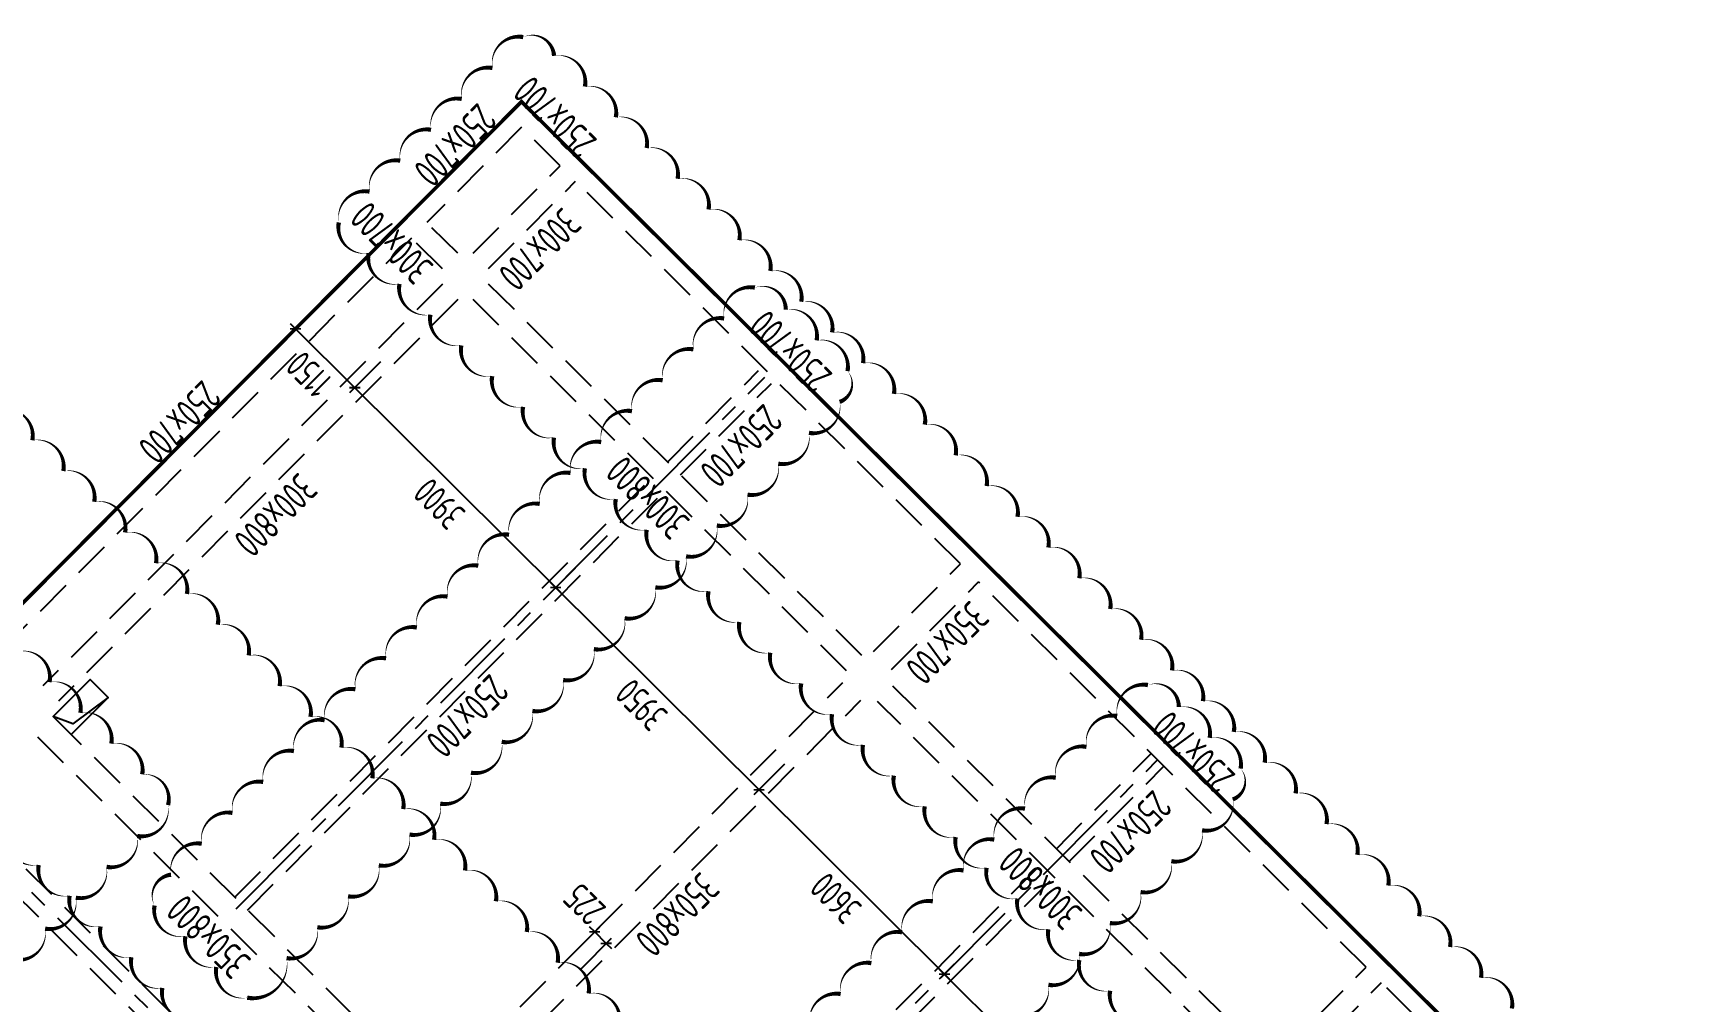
# Model space of a CAD drawing. Extents: x 517450926 to 520131079, y 3499134486 to 3500888201.
# Drawn here: x 518671029 to 518693773, y 3500179534 to 3500192874 of the extents above; entities that cross this region are included whole.
import ezdxf
from ezdxf.enums import TextEntityAlignment as Align

# ---------------------------------------------------------------- set-up
doc = ezdxf.new("R2010")
doc.units = 0
doc.header["$LTSCALE"] = 1000
doc.header["$MEASUREMENT"] = 0
doc.linetypes.add('CENTER', pattern=[2, 1.25, -0.25, 0.25, -0.25])
doc.linetypes.add('DASHED', pattern=[0.75, 0.5, -0.25])
doc.layers.get('0').update_dxf_attribs({"linetype": 'CONTINUOUS'})
doc.layers.get('Defpoints').update_dxf_attribs({"color": 2, "linetype": 'CONTINUOUS'})
doc.layers.add('0_修订云线', color=1, linetype='CONTINUOUS', plot=False)
for name, color, linetype in [('S_AXIS', 8, 'CENTER'), ('S_AXIS_DIMS', 3, 'CONTINUOUS'), ('S_BEAM', 4, 'DASHED'), ('S_BEAM_SECD_TEXT_HORZ', 9, 'CONTINUOUS'), ('S_BEAM_TEXT_HORZ', 7, 'CONTINUOUS'), ('S_BEAM_TEXT_VERT', 41, 'CONTINUOUS'), ('S_FLOR_ENHN', 91, 'DASHED'), ('S_HOLE', 201, 'CONTINUOUS')]:
    doc.layers.add(name, color=color, linetype=linetype)
doc.styles.add('TH-STYLE3', font='tssdeng.shx', dxfattribs={"width": 0.7, "bigfont": 'tssdchn.shx'})
doc.styles.add('样式 1', font='Tssdeng.shx', dxfattribs={"width": 0.7, "bigfont": 'Tssdchn.shx'})
doc.dimstyles.new('TSSD_100_100', dxfattribs={"dimtxt": 375, "dimasz": 100, "dimexe": 100, "dimexo": 0, "dimgap": 125, "dimtad": 1, "dimdec": 1, "dimdsep": 46, "dimtxsty": 'TH-STYLE3', "dimblk": 'ARCHTICK', "dimcen": -100, "dimdle": 100, "dimclrt": 7, "dimadec": 0, "dimazin": 0, "dimtfac": 1, "dimtdec": 1, "dimtix": 1, "dimtmove": 2, "dimatfit": 3, "dimldrblk": 'ARCHTICK', "dimfxl": 0, "dimtolj": 1, "dimtzin": 0, "dimarcsym": 0})

# ---------------------------------------------------------------- blocks, each defined once
blk = doc.blocks.new('_ArchTick')
at = {"color": 0, "const_width": 0.25}
blk.add_lwpolyline([(-0.53, -0.53), (0.53, 0.53)], dxfattribs=at)
blk = doc.blocks.new('*D158')
at = {"layer": 'Defpoints', "color": 0, "linetype": 'ByBlock', "transparency": 16777216}
for p in [(518669990, 3500184123), (518658031, 3500172830), (518661536, 3500169875), (518661609, 3500168567), (518676265, 3500154696)]:
    blk.add_point(p, dxfattribs=at)
at = {"layer": 'S_AXIS_DIMS', "color": 0, "linetype": 'ByBlock', "lineweight": -2, "transparency": 16777216}
blk.add_arc((518661856, 3500169026), 907, 61.6851, 135.1573, dxfattribs=at)
at = {"layer": 'S_AXIS_DIMS', "color": 0, "linetype": 'ByBlock', "lineweight": -2, "transparency": 16777216, "xscale": 100, "yscale": 100, "zscale": 100}
for p, rotation in [((518662287, 3500169825), 331.6850738300931), ((518661213, 3500169666), 225.1572922672897)]:
    blk.add_blockref('_ArchTick', p, dxfattribs=dict(at, rotation=rotation))
at = {"layer": 'S_AXIS_DIMS', "color": 7, "linetype": 'ByBlock', "transparency": 16777216, "insert": (518661769, 3500169615), "char_height": 375, "attachment_point": 5, "rotation": 188.4212, "style": 'TH-STYLE3'}
blk.add_mtext('\\A1;73°', dxfattribs=at)
blk = doc.blocks.new('*D160')
at = {"layer": 'Defpoints', "color": 0, "linetype": 'ByBlock', "transparency": 16777216}
for p in [(518670960, 3500183243), (518667268, 3500175915), (518667227, 3500175743), (518668401, 3500175587), (518672013, 3500170983)]:
    blk.add_point(p, dxfattribs=at)
at = {"layer": 'S_AXIS_DIMS', "color": 0, "linetype": 'ByBlock', "lineweight": -2, "transparency": 16777216}
blk.add_arc((518667197, 3500175774), 1219, 315.1573, 63.2611, dxfattribs=at)
at = {"layer": 'S_AXIS_DIMS', "color": 0, "linetype": 'ByBlock', "lineweight": -2, "transparency": 16777216, "xscale": 100, "yscale": 100, "zscale": 100}
for p, rotation in [((518667745, 3500176862), 153.2610552530374), ((518668061, 3500174914), 225.1572922651016)]:
    blk.add_blockref('_ArchTick', p, dxfattribs=dict(at, rotation=rotation))
at = {"layer": 'S_AXIS_DIMS', "color": 7, "linetype": 'ByBlock', "transparency": 16777216, "insert": (518668091, 3500175919), "char_height": 375, "attachment_point": 5, "rotation": 99.2092, "style": 'TH-STYLE3'}
blk.add_mtext('\\A1;108°', dxfattribs=at)
blk = doc.blocks.new('*D267')
at = {"layer": 'Defpoints', "color": 0, "transparency": 16777216}
for p in [(518669878, 3500184742), (518719672, 3500134322), (518720742, 3500133901), (518715548, 3500127828), (518751217, 3500103849)]:
    blk.add_point(p, dxfattribs=at)
at = {"layer": 'S_AXIS_DIMS', "color": 0, "lineweight": -2, "transparency": 16777216}
blk.add_arc((518720860, 3500134039), 1222, 135.1573, 229.4593, dxfattribs=at)
at = {"layer": 'S_AXIS_DIMS', "color": 0, "lineweight": -2, "transparency": 16777216, "xscale": 100, "yscale": 100, "zscale": 100}
for p, rotation in [((518719994, 3500134901), 45.15729226451204), ((518720066, 3500133111), 319.4592519570663)]:
    blk.add_blockref('_ArchTick', p, dxfattribs=dict(at, rotation=rotation))
at = {"layer": 'S_AXIS_DIMS', "color": 7, "transparency": 16777216, "insert": (518719327, 3500133977), "char_height": 375, "attachment_point": 5, "rotation": 92.3083, "style": 'TH-STYLE3'}
blk.add_mtext('\\A1;94°', dxfattribs=at)
blk = doc.blocks.new('*D269')
at = {"layer": 'Defpoints', "color": 0, "transparency": 16777216}
for p in [(518669878, 3500184742), (518695991, 3500158014), (518696924, 3500157601, 0), (518691015, 3500152120, 0), (518751217, 3500103849)]:
    blk.add_point(p, dxfattribs=at)
at = {"layer": 'S_AXIS_DIMS', "color": 0, "lineweight": -2, "transparency": 16777216}
blk.add_arc((518697051, 3500157718), 1100, 135.1573, 222.8453, dxfattribs=at)
at = {"layer": 'S_AXIS_DIMS', "color": 0, "lineweight": -2, "transparency": 16777216, "xscale": 100, "yscale": 100, "zscale": 100}
for p, rotation in [((518696271, 3500158494), 45.15729226459322), ((518696244, 3500156970), 312.8453472691643)]:
    blk.add_blockref('_ArchTick', p, dxfattribs=dict(at, rotation=rotation))
at = {"layer": 'S_AXIS_DIMS', "color": 7, "transparency": 16777216, "insert": (518695638, 3500157743), "char_height": 375, "attachment_point": 5, "rotation": 89.0013, "style": 'TH-STYLE3'}
blk.add_mtext('\\A1;88°', dxfattribs=at)
blk = doc.blocks.new('*D274')
at = {"layer": 'Defpoints', "color": 0, "linetype": 'ByBlock', "transparency": 16777216}
for p in [(518678762, 3500180499), (518677996, 3500179729), (518678156, 3500179571)]:
    blk.add_point(p, dxfattribs=at)
at = {"layer": 'S_AXIS_DIMS', "color": 0, "linetype": 'ByBlock', "lineweight": -2, "transparency": 16777216}
for p, q in [((518678409, 3500180144), (518678832, 3500180570)), ((518678762, 3500180499), (518678691, 3500180569)), ((518678569, 3500179986), (518678992, 3500180411)), ((518678921, 3500180340), (518678762, 3500180499)), ((518678921, 3500180340), (518678992, 3500180270))]:
    blk.add_line(p, q, dxfattribs=at)
at = {"layer": 'S_AXIS_DIMS', "color": 0, "linetype": 'ByBlock', "lineweight": -2, "transparency": 16777216, "xscale": 100, "yscale": 100, "zscale": 100}
for p, rotation in [((518678762, 3500180499), 315.1572922659514), ((518678921, 3500180340), 135.1572922659513)]:
    blk.add_blockref('_ArchTick', p, dxfattribs=dict(at, rotation=rotation))
at = {"layer": 'S_AXIS_DIMS', "color": 7, "linetype": 'ByBlock', "transparency": 16777216, "insert": (518678621, 3500180880), "char_height": 375, "attachment_point": 5, "rotation": 135.1573, "style": 'TH-STYLE3'}
blk.add_mtext('\\A1;225', dxfattribs=at)
blk = doc.blocks.new('*D396')
at = {"layer": 'Defpoints', "color": 0, "transparency": 16777216}
for p in [(518684559, 3500186008), (518676378, 3500177854), (518674756, 3500175529), (518672296, 3500170913), (518663173, 3500164505)]:
    blk.add_point(p, dxfattribs=at)
at = {"layer": 'S_AXIS_DIMS', "color": 0, "lineweight": -2, "transparency": 16777216}
blk.add_arc((518676276, 3500177681), 2635, 225.1573, 239.5386, dxfattribs=at)
at = {"layer": 'S_AXIS_DIMS', "color": 0, "lineweight": -2, "transparency": 16777216, "xscale": 100, "yscale": 100, "zscale": 100}
for p, rotation in [((518674419, 3500175813), 135.1572922636892), ((518674941, 3500175410), 329.5385553884755)]:
    blk.add_blockref('_ArchTick', p, dxfattribs=dict(at, rotation=rotation))
at = {"layer": 'S_AXIS_DIMS', "color": 7, "transparency": 16777216, "insert": (518674476, 3500175347), "char_height": 375, "attachment_point": 5, "rotation": 142.3479, "style": 'TH-STYLE3'}
blk.add_mtext('\\A1;14°', dxfattribs=at)
blk = doc.blocks.new('*D399')
at = {"layer": 'Defpoints', "color": 0, "linetype": 'ByBlock', "transparency": 16777216}
for p in [(518684873, 3500181220), (518683577, 3500179916), (518687851, 3500178258)]:
    blk.add_point(p, dxfattribs=at)
at = {"layer": 'S_AXIS_DIMS', "color": 0, "linetype": 'ByBlock', "lineweight": -2, "transparency": 16777216}
for p, q in [((518683930, 3500180271), (518683507, 3500179846)), ((518686626, 3500176884), (518683506, 3500179987)), ((518686908, 3500177309), (518686485, 3500176884))]:
    blk.add_line(p, q, dxfattribs=at)
at = {"layer": 'S_AXIS_DIMS', "color": 0, "linetype": 'ByBlock', "lineweight": -2, "transparency": 16777216, "xscale": 100, "yscale": 100, "zscale": 100}
for p, rotation in [((518683577, 3500179916), 135.1572922653654), ((518686555, 3500176955), 315.1572922653654)]:
    blk.add_blockref('_ArchTick', p, dxfattribs=dict(at, rotation=rotation))
at = {"layer": 'S_AXIS_DIMS', "color": 7, "linetype": 'ByBlock', "transparency": 16777216, "insert": (518684846, 3500178214), "char_height": 375, "attachment_point": 5, "rotation": 135.1573, "style": 'TH-STYLE3'}
blk.add_mtext('\\A1;4200', dxfattribs=at)
blk = doc.blocks.new('*D400')
at = {"layer": 'Defpoints', "color": 0, "linetype": 'ByBlock', "transparency": 16777216}
for p in [(518682215, 3500183652), (518681025, 3500182455), (518684873, 3500181220)]:
    blk.add_point(p, dxfattribs=at)
at = {"layer": 'S_AXIS_DIMS', "color": 0, "linetype": 'ByBlock', "lineweight": -2, "transparency": 16777216}
for p, q in [((518681377, 3500182810), (518680954, 3500182384)), ((518683648, 3500179846), (518680954, 3500182526)), ((518683930, 3500180271), (518683507, 3500179846))]:
    blk.add_line(p, q, dxfattribs=at)
at = {"layer": 'S_AXIS_DIMS', "color": 0, "linetype": 'ByBlock', "lineweight": -2, "transparency": 16777216, "xscale": 100, "yscale": 100, "zscale": 100}
for p, rotation in [((518681025, 3500182455), 135.1572922653654), ((518683577, 3500179916), 315.1572922653654)]:
    blk.add_blockref('_ArchTick', p, dxfattribs=dict(at, rotation=rotation))
at = {"layer": 'S_AXIS_DIMS', "color": 7, "linetype": 'ByBlock', "transparency": 16777216, "insert": (518682080, 3500180964), "char_height": 375, "attachment_point": 5, "rotation": 135.1573, "style": 'TH-STYLE3'}
blk.add_mtext('\\A1;3600', dxfattribs=at)
blk = doc.blocks.new('*D401')
at = {"layer": 'Defpoints', "color": 0, "linetype": 'ByBlock', "transparency": 16777216}
for p in [(518679414, 3500186437), (518678224, 3500185240), (518682320, 3500183758)]:
    blk.add_point(p, dxfattribs=at)
at = {"layer": 'S_AXIS_DIMS', "color": 0, "linetype": 'ByBlock', "lineweight": -2, "transparency": 16777216}
for p, q in [((518678576, 3500185595), (518678153, 3500185169)), ((518681095, 3500182385), (518678153, 3500185311)), ((518681377, 3500182810), (518680954, 3500182384))]:
    blk.add_line(p, q, dxfattribs=at)
at = {"layer": 'S_AXIS_DIMS', "color": 0, "linetype": 'ByBlock', "lineweight": -2, "transparency": 16777216, "xscale": 100, "yscale": 100, "zscale": 100}
for p, rotation in [((518678224, 3500185240), 135.1572922653654), ((518681025, 3500182455), 315.1572922653654)]:
    blk.add_blockref('_ArchTick', p, dxfattribs=dict(at, rotation=rotation))
at = {"layer": 'S_AXIS_DIMS', "color": 7, "linetype": 'ByBlock', "transparency": 16777216, "insert": (518679404, 3500183626), "char_height": 375, "attachment_point": 5, "rotation": 135.1573, "style": 'TH-STYLE3'}
blk.add_mtext('\\A1;3950', dxfattribs=at)
blk = doc.blocks.new('*D402')
at = {"layer": 'Defpoints', "color": 0, "linetype": 'ByBlock', "transparency": 16777216}
for p in [(518676649, 3500189187), (518675459, 3500187991), (518679520, 3500186544)]:
    blk.add_point(p, dxfattribs=at)
at = {"layer": 'S_AXIS_DIMS', "color": 0, "linetype": 'ByBlock', "lineweight": -2, "transparency": 16777216}
for p, q in [((518675811, 3500188345), (518675388, 3500187920)), ((518678295, 3500185170), (518675388, 3500188061)), ((518678576, 3500185595), (518678153, 3500185169))]:
    blk.add_line(p, q, dxfattribs=at)
at = {"layer": 'S_AXIS_DIMS', "color": 0, "linetype": 'ByBlock', "lineweight": -2, "transparency": 16777216, "xscale": 100, "yscale": 100, "zscale": 100}
for p, rotation in [((518675459, 3500187991), 135.1572922653654), ((518678224, 3500185240), 315.1572922653654)]:
    blk.add_blockref('_ArchTick', p, dxfattribs=dict(at, rotation=rotation))
at = {"layer": 'S_AXIS_DIMS', "color": 7, "linetype": 'ByBlock', "transparency": 16777216, "insert": (518676621, 3500186394), "char_height": 375, "attachment_point": 5, "rotation": 135.1573, "style": 'TH-STYLE3'}
blk.add_mtext('\\A1;3900', dxfattribs=at)
blk = doc.blocks.new('*D403')
at = {"layer": 'Defpoints', "color": 0, "linetype": 'ByBlock', "transparency": 16777216}
for p in [(518675833, 3500189998), (518676754, 3500189294), (518674643, 3500188801)]:
    blk.add_point(p, dxfattribs=at)
at = {"layer": 'S_AXIS_DIMS', "color": 0, "linetype": 'ByBlock', "lineweight": -2, "transparency": 16777216}
for p, q in [((518674996, 3500189156), (518674573, 3500188731)), ((518675529, 3500187920), (518674572, 3500188872)), ((518675811, 3500188345), (518675388, 3500187920))]:
    blk.add_line(p, q, dxfattribs=at)
at = {"layer": 'S_AXIS_DIMS', "color": 0, "linetype": 'ByBlock', "lineweight": -2, "transparency": 16777216, "xscale": 100, "yscale": 100, "zscale": 100}
for p, rotation in [((518674643, 3500188801), 135.1572922653654), ((518675459, 3500187991), 315.1572922653654)]:
    blk.add_blockref('_ArchTick', p, dxfattribs=dict(at, rotation=rotation))
at = {"layer": 'S_AXIS_DIMS', "color": 7, "linetype": 'ByBlock', "transparency": 16777216, "insert": (518674830, 3500188174), "char_height": 375, "attachment_point": 5, "rotation": 135.1573, "style": 'TH-STYLE3'}
blk.add_mtext('\\A1;1150', dxfattribs=at)

msp = doc.modelspace()

# ---------------------------------------------------------------- linework, layer by layer
at = {"layer": '0_修订云线'}
for points in [[(518686284.3591, 3500179265.2006, 0, 60, -0.52056705), (518685858.9319, 3500179688.2983, 0, 60, -0.52056705), (518685433.5047, 3500180111.3961, 0, 60, -0.52056705), (518685008.0775, 3500180534.4938, 0, 60, -0.52056705), (518684582.6504, 3500180957.5916, 0, 60, -0.52056705), (518684157.2232, 3500181380.6893, 0, 60, -0.52056705), (518683731.796, 3500181803.7871, 0, 60, -0.52056705), (518683306.3688, 3500182226.8848, 0, 60, -0.52056705), (518682880.9416, 3500182649.9826, 0, 60, -0.52056705), (518682455.5144, 3500183073.0803, 0, 60, -0.52056705), (518682030.0872, 3500183496.1781, 0, 60, -0.52056705), (518681604.66, 3500183919.2758, 0, 60, -0.52056705), (518681179.2329, 3500184342.3736, 0, 60, -0.52056705), (518680753.8057, 3500184765.4713, 0, 60, -0.52056705), (518680328.3785, 3500185188.5691, 0, 60, -0.52056705), (518679902.9513, 3500185611.6669, 0, 60, -0.52056705), (518679477.5241, 3500186034.7646, 0, 60, -0.52056705), (518679052.0969, 3500186457.8624, 0, 60, -0.52056705), (518678626.6697, 3500186880.9601, 0, 60, -0.52056705), (518678201.2426, 3500187304.0579, 0, 60, -0.52056705), (518677775.8154, 3500187727.1556, 0, 60, -0.52056705), (518677350.3882, 3500188150.2534, 0, 60, -0.52056705), (518676924.961, 3500188573.3511, 0, 60, -0.52056705), (518676499.5338, 3500188996.4489, 0, 60, -0.52056705), (518676074.1066, 3500189419.5466, 0, 60, -0.52056705), (518675648.6794, 3500189842.6444, 0, 60, -0.52056705), (518675238.9221, 3500190265.7852, 0, 60, -0.52056705), (518675662.0198, 3500190691.2123, 0, 60, -0.52056705), (518676085.1176, 3500191116.6395, 0, 60, -0.52056705), (518676508.2153, 3500191542.0667, 0, 60, -0.52056705), (518676931.3131, 3500191967.4939, 0, 60, -0.52056705), (518677354.4109, 3500192392.9211, 0, 60, -0.52056705), (518677777.5086, 3500192818.3483, 0, 60, -0.52056705), (518678202.4835, 3500192560.0121, 0, 60, -0.52056705), (518678627.9107, 3500192136.9144, 0, 60, -0.52056705), (518679053.3379, 3500191713.8166, 0, 60, -0.52056705), (518679478.765, 3500191290.7189, 0, 60, -0.52056705), (518679904.1922, 3500190867.6211, 0, 60, -0.52056705), (518680329.6194, 3500190444.5234, 0, 60, -0.52056705), (518680755.0466, 3500190021.4256, 0, 60, -0.52056705), (518681180.4738, 3500189598.3279, 0, 60, -0.52056705), (518681605.901, 3500189175.2301, 0, 60, -0.52056705), (518682031.3282, 3500188752.1324, 0, 60, -0.52056705), (518682456.7553, 3500188329.0346, 0, 60, -0.52056705), (518682882.1825, 3500187905.9369, 0, 60, -0.52056705), (518683307.6097, 3500187482.8391, 0, 60, -0.52056705), (518683733.0369, 3500187059.7414, 0, 60, -0.52056705), (518684158.4641, 3500186636.6436, 0, 60, -0.52056705), (518684583.8913, 3500186213.5459, 0, 60, -0.52056705), (518685009.3185, 3500185790.4481, 0, 60, -0.52056705), (518685434.7457, 3500185367.3503, 0, 60, -0.52056705), (518685860.1728, 3500184944.2526, 0, 60, -0.52056705), (518686285.6, 3500184521.1548, 0, 60, -0.52056705), (518686711.0272, 3500184098.0571, 0, 60, -0.52056705), (518687136.4544, 3500183674.9593, 0, 60, -0.52056705), (518687561.8816, 3500183251.8616, 0, 60, -0.52056705), (518687987.3088, 3500182828.7638, 0, 60, -0.52056705), (518688412.736, 3500182405.6661, 0, 60, -0.52056705), (518688838.1632, 3500181982.5683, 0, 60, -0.52056705), (518689263.5903, 3500181559.4706, 0, 60, -0.52056705), (518689689.0175, 3500181136.3728, 0, 60, -0.52056705), (518690114.4447, 3500180713.2751, 0, 60, -0.52056705), (518690539.8719, 3500180290.1773, 0, 60, -0.52056705), (518690965.2991, 3500179867.0796, 0, 60, -0.52056705), (518691390.7263, 3500179443.9818, 0, 60, -0.52056705)], [(518670595.0338, 3500187689.8791, 0, 60, -0.52056705), (518671020.461, 3500187266.7813, 0, 60, -0.52056705), (518671445.8882, 3500186843.6836, 0, 60, -0.52056705), (518671871.3154, 3500186420.5858, 0, 60, -0.52056705), (518672296.7425, 3500185997.4881, 0, 60, -0.52056705), (518672722.1697, 3500185574.3903, 0, 60, -0.52056705), (518673147.5969, 3500185151.2926, 0, 60, -0.52056705), (518673573.0241, 3500184728.1948, 0, 60, -0.52056705), (518673998.4513, 3500184305.0971, 0, 60, -0.52056705), (518674423.8785, 3500183881.9993, 0, 60, -0.52056705), (518674849.3057, 3500183458.9016, 0, 60, -0.52056705), (518675274.7328, 3500183035.8038, 0, 60, -0.52056705), (518675700.16, 3500182612.7061, 0, 60, -0.52056705), (518676125.5872, 3500182189.6083, 0, 60, -0.52056705), (518676551.0144, 3500181766.5105, 0, 60, -0.52056705), (518676976.4416, 3500181343.4128, 0, 60, -0.52056705), (518677401.8688, 3500180920.315, 0, 60, -0.52056705), (518677827.296, 3500180497.2173, 0, 60, -0.52056705), (518678252.7232, 3500180074.1195, 0, 60, -0.52056705), (518678678.1503, 3500179651.0218, 0, 60, -0.52056705), (518679103.5775, 3500179227.924, 0, 60, -0.52056705)], [(518670830.3513, 3500184360.325, 0, 60, -0.52056705), (518671255.7785, 3500183937.2272, 0, 60, -0.52056705), (518671681.2056, 3500183514.1295, 0, 60, -0.52056705), (518672106.6328, 3500183091.0317, 0, 60, -0.52056705), (518672532.06, 3500182667.934, 0, 60, -0.52056705), (518672887.2809, 3500182244.6435, 0, 60, -0.52056705), (518672464.1831, 3500181819.2163, 0, 60, -0.52056705), (518672041.0853, 3500181393.7891, 0, 60, -0.52056705), (518671617.9876, 3500180968.3619, 0, 60, -0.52056705), (518671194.8898, 3500180542.9348, 0, 60, -0.52056705), (518670771.7921, 3500180117.5076, 0, 60, -0.52056705)], [(518681725.2612, 3500179217.4033, 0, 60, -0.52056705), (518682148.3589, 3500179642.8305, 0, 60, -0.52056705), (518682571.4567, 3500180068.2577, 0, 60, -0.52056705), (518682994.5544, 3500180493.6848, 0, 60, -0.52056705), (518683417.6522, 3500180919.112, 0, 60, -0.52056705), (518683840.75, 3500181344.5392, 0, 60, -0.52056705), (518684263.8477, 3500181769.9664, 0, 60, -0.52056705), (518684686.9455, 3500182195.3936, 0, 60, -0.52056705), (518685110.0432, 3500182620.8208, 0, 60, -0.52056705), (518685533.141, 3500183046.248, 0, 60, -0.52056705), (518685956.2387, 3500183471.6752, 0, 60, -0.52056705), (518686379.3365, 3500183897.1023, 0, 60, -0.52056705), (518686804.4364, 3500183593.2071, 0, 60, -0.52056705), (518687229.8636, 3500183170.1093, 0, 60, -0.52056705), (518687655.2908, 3500182747.0116, 0, 60, -0.52056705), (518687547.5457, 3500182322.4501, 0, 60, -0.52056705), (518687124.448, 3500181897.0229, 0, 60, -0.52056705), (518686701.3502, 3500181471.5958, 0, 60, -0.52056705), (518686278.2525, 3500181046.1686, 0, 60, -0.52056705), (518685855.1547, 3500180620.7414, 0, 60, -0.52056705), (518685432.057, 3500180195.3142, 0, 60, -0.52056705), (518685008.9592, 3500179769.887, 0, 60, -0.52056705), (518684585.8615, 3500179344.4598, 0, 60, -0.52056705)], [(518673233.6649, 3500179303.751, 0, 60, -0.52056705), (518672808.2377, 3500179726.8487, 0, 60, -0.52056705), (518672382.8105, 3500180149.9465, 0, 60, -0.52056705), (518671957.3833, 3500180573.0443, 0, 60, -0.52056705), (518671531.9561, 3500180996.142, 0, 60, -0.52056705), (518671106.529, 3500181419.2398, 0, 60, -0.52056705), (518670681.1018, 3500181842.3375, 0, 60, -0.52056705)]]:
    msp.add_lwpolyline(points, format="xyseb", dxfattribs=at)
msp.add_lwpolyline([(518673977.7738, 3500179592.1966, 0, 60, -0.52056705), (518673552.3466, 3500180015.2944, 0, 60, -0.52056705), (518673126.9194, 3500180438.3921, 0, 60, -0.52056705), (518672701.4922, 3500180861.4899, 0, 60, -0.52056705), (518672928.4397, 3500181286.3786, 0, 60, -0.52056705), (518673351.5375, 3500181711.8058, 0, 60, -0.52056705), (518673774.6353, 3500182137.233, 0, 60, -0.52056705), (518674197.733, 3500182562.6601, 0, 60, -0.52056705), (518674620.8308, 3500182988.0873, 0, 60, -0.52056705), (518675043.9285, 3500183413.5145, 0, 60, -0.52056705), (518675467.0263, 3500183838.9417, 0, 60, -0.52056705), (518675890.124, 3500184264.3689, 0, 60, -0.52056705), (518676313.2218, 3500184689.7961, 0, 60, -0.52056705), (518676736.3195, 3500185115.2233, 0, 60, -0.52056705), (518677159.4173, 3500185540.6505, 0, 60, -0.52056705), (518677582.515, 3500185966.0776, 0, 60, -0.52056705), (518678005.6128, 3500186391.5048, 0, 60, -0.52056705), (518678428.7105, 3500186816.932, 0, 60, -0.52056705), (518678851.8083, 3500187242.3592, 0, 60, -0.52056705), (518679274.906, 3500187667.7864, 0, 60, -0.52056705), (518679698.0038, 3500188093.2136, 0, 60, -0.52056705), (518680121.1015, 3500188518.6408, 0, 60, -0.52056705), (518680544.1993, 3500188944.0679, 0, 60, -0.52056705), (518680967.2971, 3500189369.4951, 0, 60, -0.52056705), (518681392.397, 3500189065.5999, 0, 60, -0.52056705), (518681817.8242, 3500188642.5021, 0, 60, -0.52056705), (518682243.2514, 3500188219.4044, 0, 60, -0.52056705), (518682135.5063, 3500187794.8429, 0, 60, -0.52056705), (518681712.4086, 3500187369.4157, 0, 60, -0.52056705), (518681289.3108, 3500186943.9885, 0, 60, -0.52056705), (518680866.2131, 3500186518.5614, 0, 60, -0.52056705), (518680443.1153, 3500186093.1342, 0, 60, -0.52056705), (518680020.0176, 3500185667.707, 0, 60, -0.52056705), (518679596.9198, 3500185242.2798, 0, 60, -0.52056705), (518679173.8221, 3500184816.8526, 0, 60, -0.52056705), (518678750.7243, 3500184391.4254, 0, 60, -0.52056705), (518678327.6266, 3500183965.9982, 0, 60, -0.52056705), (518677904.5288, 3500183540.571, 0, 60, -0.52056705), (518677481.431, 3500183115.1439, 0, 60, -0.52056705), (518677058.3333, 3500182689.7167, 0, 60, -0.52056705), (518676635.2355, 3500182264.2895, 0, 60, -0.52056705), (518676212.1378, 3500181838.8623, 0, 60, -0.52056705), (518675789.04, 3500181413.4351, 0, 60, -0.52056705), (518675365.9423, 3500180988.0079, 0, 60, -0.52056705), (518674942.8445, 3500180562.5807, 0, 60, -0.52056705), (518674519.7468, 3500180137.1535, 0, 60, -0.52056705)], format="xyseb", close=True, dxfattribs=at)
at = {"layer": 'S_AXIS'}
for p, q in [((518673824.7071, 3500180817.0959), (518681105.5142, 3500188137.9888)), ((518679301.3936, 3500175617.2078), (518686511.6845, 3500182867.1961)), ((518680762.7012, 3500171343.2074), (518669524.1984, 3500182520.1735))]:
    msp.add_line(p, q, dxfattribs=at)
at = {"layer": 'S_BEAM', "linetype": 'Continuous'}
for p, q in [((518677754.0043, 3500191929.5103), (518669990.1605, 3500184122.9214)), ((518713667.1493, 3500156213.0083), (518677754.0043, 3500191929.5103))]:
    msp.add_line(p, q, dxfattribs=at)
at = {"layer": 'S_BEAM'}
for p, q in [((518677754.9748, 3500191575.9582), (518676450.4234, 3500190264.2244)), ((518677754.9749, 3500191575.9582), (518676450.4234, 3500190264.2244)), ((518678286.7588, 3500191047.086), (518677754.9749, 3500191575.9582)), ((518677087.9819, 3500189841.709), (518678286.7588, 3500191047.086)), ((518677300.6954, 3500189630.1601), (518678499.4724, 3500190835.5372)), ((518683799.6043, 3500185564.4262), (518678499.4724, 3500190835.5372)), ((518676875.8506, 3500189841.1266), (518676450.4234, 3500190264.2244)), ((518676238.8746, 3500190051.5108), (518670491.7968, 3500184272.7915)), ((518676664.3018, 3500189628.4131), (518676238.8746, 3500190051.5108)), ((518676664.8841, 3500189416.2818), (518671164.6133, 3500183885.7284)), ((518682441.8745, 3500184305.5796), (518677301.2778, 3500189418.0289)), ((518676877.5977, 3500189204.7329), (518671377.3269, 3500183674.1795)), ((518682230.3257, 3500184092.866), (518677089.7289, 3500189205.3153)), ((518679765.2194, 3500186967.5787), (518681016.8836, 3500188226.1341)), ((518679942.4807, 3500186791.288), (518681194.1449, 3500188049.8434)), ((518673806.5927, 3500180976.1458), (518679553.6705, 3500186754.8651)), ((518673983.854, 3500180799.8551), (518679730.9318, 3500186578.5744)), ((518682600.8274, 3500184359.0492), (518683799.6043, 3500185564.4262)), ((518682848.9932, 3500184112.2422), (518684047.7702, 3500185317.6192)), ((518689383.318, 3500180011.2863), (518684047.7702, 3500185317.6192)), ((518676677.4588, 3500178403.0686), (518682177.7296, 3500183933.622)), ((518687972.4098, 3500178805.3269), (518682867.3017, 3500183882.4818)), ((518676925.6247, 3500178156.2615), (518682425.8955, 3500183686.815)), ((518687760.8609, 3500178592.6133), (518682655.7528, 3500183669.7683)), ((518676483.2479, 3500178314.1467), (518671307.1989, 3500183461.8542)), ((518676236.4408, 3500178065.9809), (518671060.3918, 3500183213.6883)), ((518685118.5024, 3500181643.6077), (518686423.0538, 3500182955.3415)), ((518685295.7637, 3500181467.3169), (518686600.3151, 3500182779.0508)), ((518675543.8136, 3500176780.3297), (518670358.0317, 3500181937.7166)), ((518675360.6382, 3500176468.8806), (518670192.3559, 3500181608.8639)), ((518679212.7629, 3500175705.3532), (518684906.9535, 3500181430.8941)), ((518679390.0243, 3500175529.0624), (518685084.2149, 3500181254.6033)), ((518688184.541, 3500178805.9093), (518689383.318, 3500180011.2863)), ((518688397.2546, 3500178594.3604), (518689596.0316, 3500179799.7374)), ((518695339.2986, 3500174087.9178), (518689596.0316, 3500179799.7374))]:
    msp.add_line(p, q, dxfattribs=at)
at = {"layer": 'S_FLOR_ENHN', "linetype": 'ByBlock', "const_width": 50}
msp.add_lwpolyline([(518727492.3888, 3500104243.0626), (518739156.1842, 3500092643.1326), (518745961.0064, 3500099485.4198), (518745145.9569, 3500100296.7117), (518756886.5669, 3500112101.9616), (518724908.6234, 3500143904.8094), (518725649.0444, 3500144649.307), (518718629.4959, 3500151630.4199), (518713781.5008, 3500146755.7334), (518709137.254, 3500151374.5505), (518713808.9584, 3500156071.9757), (518677754.0043, 3500191929.5103), (518669990.1605, 3500184122.9214), (518661608.9242, 3500168566.9861), (518675983.547, 3500154271.0719), (518677393.8728, 3500155689.1625), (518688454.9796, 3500144688.621), (518687820.3249, 3500144050.472), (518709977.9909, 3500122014.1307), (518710612.6456, 3500122652.2796), (518724758.0997, 3500108584.2793), (518724758.0997, 3500108584.2794), (518728303.3262, 3500105058.4648)], dxfattribs=at)
at = {"layer": 'S_HOLE'}
msp.add_lwpolyline([(518671555.3695, 3500183215.0424), (518671307.1989, 3500183461.8541), (518671814.9929, 3500183972.4438), (518672063.1635, 3500183725.6321)], close=True, dxfattribs=at)
msp.add_lwpolyline([(518672062.5162, 3500183724.9908), (518671576.5977, 3500183362.0828), (518671307.1988, 3500183461.8541)], dxfattribs=at)

# ---------------------------------------------------------------- texts
at = {"layer": 'S_BEAM_SECD_TEXT_HORZ', "linetype": 'Continuous', "width": 0.7}
for rotation, style, p in [(135.15728815, 'TH-STYLE3', (518678353.4634, 3500191854.7643)), (225.15729781, '样式 1', (518676700.1982, 3500191469.3311)), (135.15728815, 'TH-STYLE3', (518681595.4037, 3500188630.5754)), (225.15729781, '样式 1', (518672905.9935, 3500187654.2368)), (225.15729781, '样式 1', (518676867.4594, 3500183608.686)), (135.15728815, 'TH-STYLE3', (518687143.6832, 3500183112.6755))]:
    msp.add_text('250x700', height=400, rotation=rotation, dxfattribs=dict(at, style=style)).set_placement(p, align=Align.CENTER)
at = {"layer": 'S_BEAM_TEXT_HORZ', "linetype": 'Continuous', "style": '样式 1', "width": 0.7}
for s, p in [('300x700', (518676106.0873, 3500190126.6343)), ('300x800', (518679631.5588, 3500186620.4666)), ('300x800', (518685037.1702, 3500181244.4537)), ('350x800', (518673584.335, 3500180575.4036))]:
    msp.add_text(s, height=400, rotation=135.15728815, dxfattribs=at).set_placement(p, align=Align.CENTER)
at = {"layer": 'S_BEAM_TEXT_VERT', "linetype": 'Continuous', "style": '样式 1', "width": 0.7}
for s, p in [('300x700', (518677864.2013, 3500190034.8138)), ('250x700', (518680637.7308, 3500187328.4113)), ('300x800', (518674226.0668, 3500186376.649)), ('350x700', (518683473.6065, 3500184617.2577)), ('250x700', (518685998.4379, 3500182011.9051)), ('350x800', (518679756.6384, 3500180876.3601))]:
    msp.add_text(s, height=400, rotation=225.15729781, dxfattribs=at).set_placement(p, align=Align.CENTER)

# ---------------------------------------------------------------- dimensions: what is measured, and where the dimension line sits
at = {"layer": 'S_AXIS_DIMS', "linetype": 'ByBlock'}
for base, p1, p2, picture, middle in [((518674643.1072, 3500188801.4857), (518676754.4897, 3500189293.6639), (518675833.3131, 3500189998.2444), '*D403', (518674830.4449, 3500188174.4403)), ((518675458.5093, 3500187990.5483), (518679519.7755, 3500186543.5194), (518676648.7152, 3500189187.3071), '*D402', (518676620.7888, 3500186393.8994)), ((518678223.7951, 3500185240.4039), (518682320.4953, 3500183758.135), (518679414.001, 3500186437.1626), '*D401', (518679403.7917, 3500183626.135)), ((518681024.515, 3500182455.0194), (518684873.0585, 3500181219.5484), (518682214.7209, 3500183651.7781), '*D400', (518682080.4332, 3500180964.1495)), ((518683577.0781, 3500179916.4329), (518687851.0488, 3500178257.8642), (518684873.0585, 3500181219.5484), '*D399', (518684845.7099, 3500178214.0141))]:
    dim = msp.add_linear_dim(base=base, p1=p1, p2=p2, angle=135.15729227, dimstyle='TSSD_100_100', dxfattribs=at)
    dim.commit()
    dim.dimension.update_dxf_attribs({"geometry": picture, "text_midpoint": middle})
at = {"layer": 'S_AXIS_DIMS'}
for base, line1, line2, picture, middle in [((518674755.6482, 3500175529.3464), ((518684558.5098, 3500186008.4712), (518663172.9064, 3500164505.1258)), ((518672296.2503, 3500170913.372), (518676378.444, 3500177854.2378)), '*D396', (518674476.1068, 3500175347.4129)), ((518719671.8957, 3500134322.4546), ((518751216.9937, 3500103848.5721), (518669878.1449, 3500184742.0486)), ((518715547.7948, 3500127828.1347), (518720741.8175, 3500133900.8033)), '*D267', (518719327.3411, 3500133977.3902)), ((518695991.0166, 3500158014.2915), ((518751216.9937, 3500103848.5721), (518669878.1449, 3500184742.0486)), ((518691015.4533, 3500152120.3731, -0.0337), (518696924.317, 3500157600.734, 0)), '*D269', (518695638.1241, 3500157742.7359))]:
    dim = msp.add_angular_dim_2l(base=base, line1=line1, line2=line2, dimstyle='TSSD_100_100', dxfattribs=at)
    dim.commit()
    dim.dimension.update_dxf_attribs({"geometry": picture, "text_midpoint": middle})
at = {"layer": 'S_AXIS_DIMS', "linetype": 'ByBlock'}
for base, line1, line2, picture, middle in [((518661536.0401, 3500169875.1874), ((518676265.2239, 3500154696.1108), (518658031.4078, 3500172830.0873)), ((518669990.1605, 3500184122.9214), (518661608.9242, 3500168566.9861)), '*D158', (518661769.175, 3500169614.6669)), ((518668400.7845, 3500175586.9888), ((518672013.2145, 3500170983.306), (518667227.154, 3500175743.1603)), ((518667267.5633, 3500175914.5244), (518670959.7685, 3500183243.2432)), '*D160', (518668090.9768, 3500175918.5985))]:
    dim = msp.add_angular_dim_2l(base=base, line1=line1, line2=line2, dimstyle='TSSD_100_100', dxfattribs=at)
    dim.commit()
    dim.dimension.update_dxf_attribs({"geometry": picture, "text_midpoint": middle})
dim = msp.add_linear_dim(base=(518678761.5917, 3500180498.676), p1=(518678155.9229, 3500179570.6338), p2=(518677996.4059, 3500179729.2773), angle=135.15729227, dimstyle='TSSD_100_100', dxfattribs=at)
dim.commit()
dim.dimension.update_dxf_attribs({"geometry": '*D274', "text_midpoint": (518678621.1209, 3500180879.5748), "dimtype": 160})

doc.saveas('drawing.dxf')
